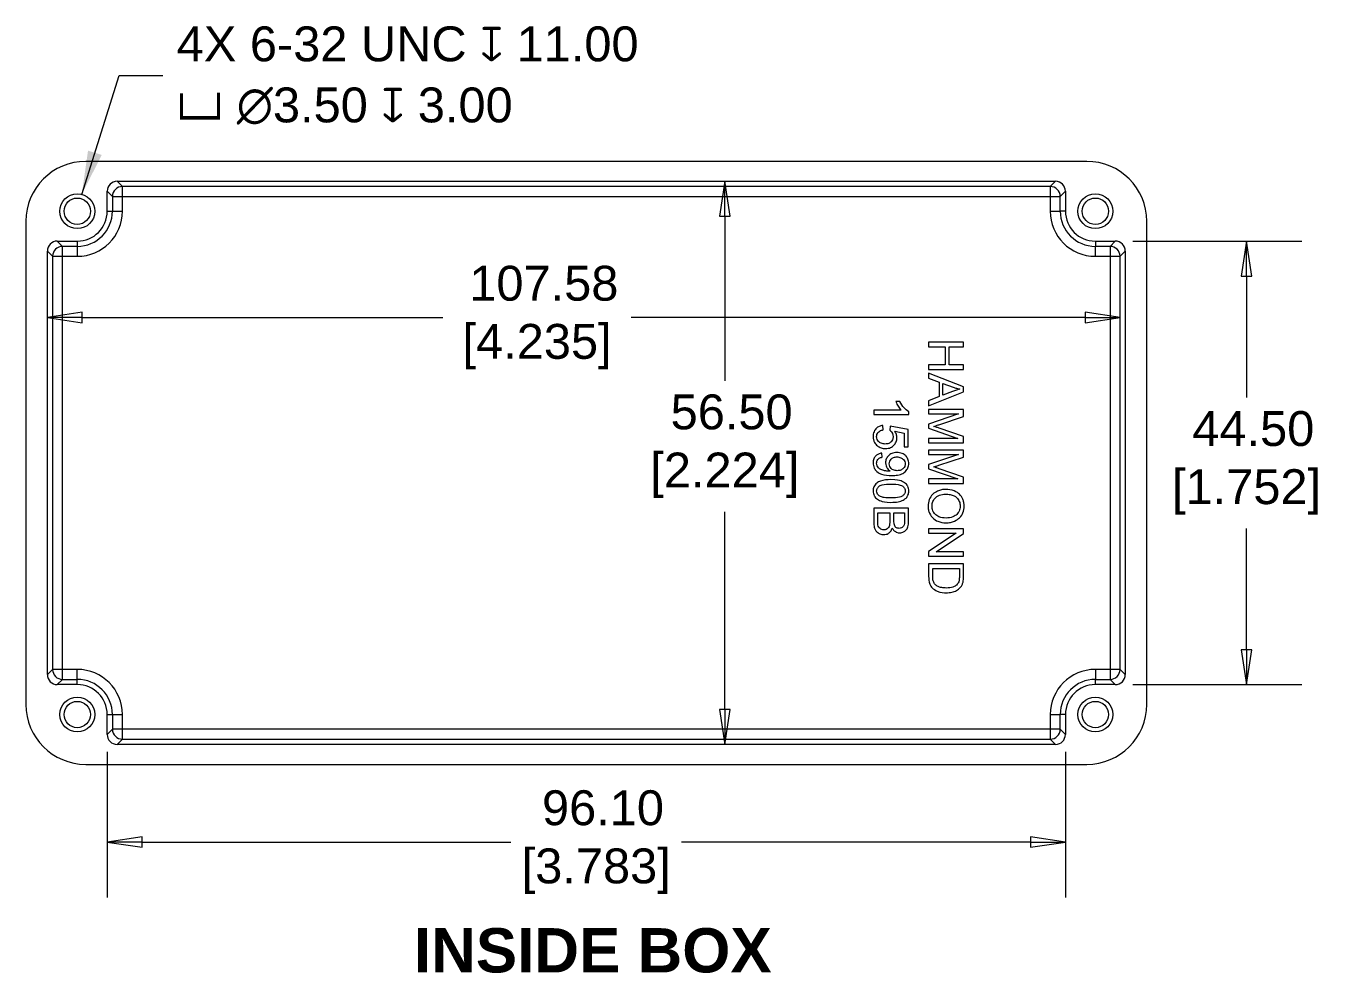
# Model space of a CAD drawing. Header units: millimetres. Extents: x 16 to 472, y 17 to 362.
# Drawn here: x 193.8 to 323.8, y 124.2 to 219.2 of the extents above; entities that cross this region are included whole.
import ezdxf

# ---------------------------------------------------------------- set-up
doc = ezdxf.new("R2010")
doc.units = ezdxf.units.MM
doc.header["$LTSCALE"] = 1.75
for name, color, linetype, lineweight in [('Dimension (ANSI)', 7, 'Continuous', 9), ('Symbol (ANSI)', 7, 'Continuous', 9), ('Visible (ANSI)', 7, 'Continuous', 9), ('Visible Narrow (ANSI)', 7, 'Continuous', 9)]:
    doc.layers.add(name, color=color, linetype=linetype, lineweight=lineweight)
doc.styles.add('Label Text (ANSI)', font='arialbd.ttf')
doc.styles.add('Note Text (ANSI)', font='arial.ttf')
doc.dimstyles.new('Default - mm (ANSI)', dxfattribs={"dimscale": 1.75, "dimtxt": 2, "dimasz": 2, "dimexe": 3.175, "dimexo": 1, "dimgap": 0.8, "dimtad": 0, "dimtih": 1, "dimtoh": 1, "dimrnd": 1e-08, "dimzin": 4, "dimdsep": 46, "dimtxsty": 'Note Text (ANSI)', "dimblk": 'Filled-1', "dimcen": 0.09, "dimdle": 10, "dimclrd": 256, "dimclre": 256, "dimclrt": 256, "dimadec": 1, "dimazin": 0, "dimtfac": 1.524, "dimtofl": 0, "dimtmove": 0, "dimatfit": 3, "dimfxl": 0, "dimtolj": 1, "dimtzin": 0, "dimlwd": -1, "dimlwe": -1, "dimarcsym": 0})
doc.dimstyles.new('Default - mm (ANSI)-05$7', dxfattribs={"dimscale": 1.75, "dimtxt": 2, "dimasz": 2.5, "dimexe": 3.175, "dimexo": 1.5875, "dimgap": 0.8, "dimtad": 0, "dimtih": 1, "dimtoh": 1, "dimlfac": 0.03937, "dimrnd": 1e-08, "dimzin": 0, "dimdsep": 46, "dimtxsty": 'Note Text (ANSI)', "dimcen": 0.09, "dimdle": 10, "dimclrd": 256, "dimclre": 256, "dimclrt": 256, "dimadec": 0, "dimazin": 0, "dimtfac": 1.524, "dimtofl": 0, "dimtmove": 0, "dimatfit": 3, "dimfxl": 0, "dimtolj": 1, "dimtzin": 0, "dimlwd": -1, "dimlwe": -1, "dimarcsym": 0})

# ---------------------------------------------------------------- blocks, each defined once
blk = doc.blocks.new('Filled-1')
at = {"color": 0}
for p, q in [((0, 0), (-1, 0.15)), ((-1, 0.15), (-1, -0.15)), ((-1, 0), (0, 0)), ((-1, -0.15), (0, 0))]:
    blk.add_line(p, q, dxfattribs=at)
at = {"color": 0, "flags": 128}
blk.add_lwpolyline([(-1, -0.15), (0, 0), (-1, 0.15), (-1, -0.15)], dxfattribs=at)
at = {"color": 0}
blk.add_solid([(-1, -0.15), (0, 0), (-1, 0.15), (-1, -0.15)], dxfattribs=at)
blk = doc.blocks.new('*D22')
at = {"layer": 'Defpoints', "color": 0, "transparency": 16777216}
for p in [(196, 196.6), (303.57, 196.08), (303.57, 189.93)]:
    blk.add_point(p, dxfattribs=at)
at = {"layer": 'Dimension (ANSI)', "transparency": 16777216}
for p, q in [((199.5, 189.93), (235.66, 189.93)), ((300.07, 189.93), (254.56, 189.93))]:
    blk.add_line(p, q, dxfattribs=at)
at = {"layer": 'Dimension (ANSI)', "transparency": 16777216, "xscale": 3.5, "yscale": 3.5, "zscale": 3.5, "rotation": 180}
blk.add_blockref('Filled-1', (196, 189.93), dxfattribs=at)
at = {"layer": 'Dimension (ANSI)', "transparency": 16777216, "xscale": 3.5, "yscale": 3.5, "zscale": 3.5}
blk.add_blockref('Filled-1', (303.57, 189.93), dxfattribs=at)
at = {"layer": 'Dimension (ANSI)', "transparency": 16777216, "insert": (245.11, 189.93), "char_height": 3.5, "attachment_point": 5, "style": 'Note Text (ANSI)'}
blk.add_mtext('\\A1; 107.58\\P[4.235]', dxfattribs=at)
blk = doc.blocks.new('*D23')
at = {"layer": 'Defpoints', "color": 0, "transparency": 16777216}
for p in [(297.1, 203.6), (263.94, 147.1), (297.1, 147.1)]:
    blk.add_point(p, dxfattribs=at)
at = {"layer": 'Dimension (ANSI)', "transparency": 16777216}
for p, q in [((263.94, 200.1), (263.94, 183.58)), ((263.94, 150.6), (263.94, 170.45))]:
    blk.add_line(p, q, dxfattribs=at)
at = {"layer": 'Dimension (ANSI)', "transparency": 16777216, "xscale": 3.5, "yscale": 3.5, "zscale": 3.5}
for p, rotation in [((263.94, 203.6), 90), ((263.94, 147.1), 270)]:
    blk.add_blockref('Filled-1', p, dxfattribs=dict(at, rotation=rotation))
at = {"layer": 'Dimension (ANSI)', "transparency": 16777216, "insert": (263.94, 177.02), "char_height": 3.5, "attachment_point": 5, "style": 'Note Text (ANSI)'}
blk.add_mtext('\\A1; 56.50\\P[2.224]', dxfattribs=at)
blk = doc.blocks.new('*D24')
at = {"layer": 'Defpoints', "color": 0, "transparency": 16777216}
for p in [(202, 148.1), (298.1, 148.1), (298.1, 137.3)]:
    blk.add_point(p, dxfattribs=at)
at = {"layer": 'Dimension (ANSI)', "transparency": 16777216}
for p, q in [((202, 146.35), (202, 131.74)), ((298.1, 146.35), (298.1, 131.74)), ((205.5, 137.3), (242.48, 137.3)), ((294.6, 137.3), (259.59, 137.3))]:
    blk.add_line(p, q, dxfattribs=at)
at = {"layer": 'Dimension (ANSI)', "transparency": 16777216, "xscale": 3.5, "yscale": 3.5, "zscale": 3.5, "rotation": 180}
blk.add_blockref('Filled-1', (202, 137.3), dxfattribs=at)
at = {"layer": 'Dimension (ANSI)', "transparency": 16777216, "xscale": 3.5, "yscale": 3.5, "zscale": 3.5}
blk.add_blockref('Filled-1', (298.1, 137.3), dxfattribs=at)
at = {"layer": 'Dimension (ANSI)', "transparency": 16777216, "insert": (251.04, 137.3), "char_height": 3.5, "attachment_point": 5, "style": 'Note Text (ANSI)'}
blk.add_mtext('\\A1; 96.10\\P[3.783]', dxfattribs=at)
blk = doc.blocks.new('*D25')
at = {"layer": 'Defpoints', "color": 0, "transparency": 16777216}
for p in [(303.1, 197.6), (303.1, 153.1), (316.26, 153.1)]:
    blk.add_point(p, dxfattribs=at)
at = {"layer": 'Dimension (ANSI)', "transparency": 16777216}
for p, q in [((304.85, 197.6), (321.81, 197.6)), ((316.26, 194.1), (316.26, 181.92)), ((316.26, 156.6), (316.26, 168.78)), ((304.85, 153.1), (321.81, 153.1))]:
    blk.add_line(p, q, dxfattribs=at)
at = {"layer": 'Dimension (ANSI)', "transparency": 16777216, "xscale": 3.5, "yscale": 3.5, "zscale": 3.5}
for p, rotation in [((316.26, 197.6), 90), ((316.26, 153.1), 270)]:
    blk.add_blockref('Filled-1', p, dxfattribs=dict(at, rotation=rotation))
at = {"layer": 'Dimension (ANSI)', "transparency": 16777216, "insert": (316.26, 175.35), "char_height": 3.5, "attachment_point": 5, "style": 'Note Text (ANSI)'}
blk.add_mtext('\\A1; 44.50\\P[1.752]', dxfattribs=at)

msp = doc.modelspace()

# ---------------------------------------------------------------- linework, layer by layer
at = {"layer": 'Visible (ANSI)'}
for p, q in [((300.2477, 205.6009), (199.8477, 205.6009)), ((202.9975, 203.6009), (297.098, 203.6009)), ((201.9977, 200.6009), (201.9977, 202.6011)), ((298.0977, 202.6011), (298.0977, 200.6009)), ((193.8477, 199.6009), (193.8477, 151.1009)), ((306.2477, 151.1009), (306.2477, 199.6009)), ((196.9975, 197.6009), (198.9977, 197.6009)), ((301.0977, 197.6009), (303.098, 197.6009)), ((195.9977, 154.1006), (195.9977, 196.6011)), ((304.0977, 196.6011), (304.0977, 154.1006)), ((284.3779, 187.4703), (284.3779, 187.0061)), ((287.8779, 187.4703), (284.3779, 187.4703)), ((287.8779, 187.0061), (287.8779, 187.4703)), ((284.3779, 187.0061), (286.0265, 187.0061)), ((286.0265, 187.0061), (286.0265, 185.1921)), ((286.44, 185.1921), (286.44, 187.0061)), ((286.44, 187.0061), (287.8779, 187.0061)), ((286.0265, 185.1921), (284.3779, 185.1921)), ((284.3779, 185.1921), (284.3779, 184.7279)), ((284.3779, 184.7279), (287.8779, 184.7279)), ((287.8779, 185.1921), (286.44, 185.1921)), ((287.8779, 184.7279), (287.8779, 185.1921)), ((284.3779, 184.3384), (284.3779, 183.8476)), ((287.8779, 182.9939), (284.3779, 184.3384)), ((284.3779, 183.8476), (285.4369, 183.4634)), ((285.4369, 183.4634), (285.4369, 181.9962)), ((285.8131, 182.1402), (285.8131, 183.33)), ((285.8131, 183.33), (286.8401, 182.9432)), ((284.3779, 181.0625), (287.8779, 182.4924)), ((285.4369, 181.9962), (284.3779, 181.5907)), ((286.7841, 182.5084), (285.8131, 182.1402)), ((287.8779, 182.4924), (287.8779, 182.9939)), ((281.5056, 181.4973), (281.0894, 181.4973)), ((284.3779, 181.5907), (284.3779, 181.0625)), ((284.3779, 180.7077), (284.3779, 180.2622)), ((287.8779, 180.7077), (284.3779, 180.7077)), ((287.8779, 180.0114), (287.8779, 180.7077)), ((281.6069, 180.6383), (278.8699, 180.6383)), ((278.8699, 180.6383), (278.8699, 180.2088)), ((278.8699, 180.2088), (282.3832, 180.2088)), ((282.3832, 180.2088), (282.3832, 180.4863)), ((284.3779, 180.2622), (287.3577, 180.2622)), ((287.3577, 180.2622), (284.3779, 179.2485)), ((285.3996, 179.1818), (287.8779, 180.0114)), ((279.8249, 178.6562), (279.7876, 179.1071)), ((280.5265, 179.0297), (280.4732, 178.6269)), ((282.3245, 178.6909), (280.5265, 179.0297)), ((280.9747, 178.5362), (281.9137, 178.3468)), ((281.9137, 178.3468), (281.9137, 176.9516)), ((282.3245, 176.9516), (282.3245, 178.6909)), ((284.3779, 179.2485), (284.3779, 178.8323)), ((284.3779, 178.8323), (287.307, 177.8106)), ((287.8779, 177.9867), (285.4423, 178.827)), ((281.9137, 176.9516), (282.3245, 176.9516)), ((287.307, 177.8106), (284.3779, 177.8106)), ((284.3779, 177.8106), (284.3779, 177.3651)), ((284.3779, 177.3651), (287.8779, 177.3651)), ((287.8779, 177.3651), (287.8779, 177.9867)), ((279.7182, 175.9112), (279.6809, 176.3247)), ((284.3779, 176.6341), (284.3779, 176.1886)), ((287.8779, 176.6341), (284.3779, 176.6341)), ((284.3779, 176.1886), (287.3577, 176.1886)), ((287.3577, 176.1886), (284.3779, 175.1749)), ((285.3996, 175.1082), (287.8779, 175.9379)), ((287.8779, 175.9379), (287.8779, 176.6341)), ((284.3779, 175.1749), (284.3779, 174.7588)), ((284.3779, 174.7588), (287.307, 173.737)), ((287.8779, 173.9131), (285.4423, 174.7534)), ((287.307, 173.737), (284.3779, 173.737)), ((284.3779, 173.737), (284.3779, 173.2915)), ((284.3779, 173.2915), (287.8779, 173.2915)), ((287.8779, 173.2915), (287.8779, 173.9131)), ((278.8699, 170.7973), (278.8699, 169.4634)), ((282.3699, 170.7973), (278.8699, 170.7973)), ((279.2834, 169.4607), (279.2834, 170.3331)), ((279.2834, 170.3331), (280.4865, 170.3331)), ((280.4865, 170.3331), (280.4865, 169.5248)), ((280.9, 169.5781), (280.9, 170.3331)), ((280.9, 170.3331), (281.9564, 170.3331)), ((281.9564, 170.3331), (281.9564, 169.6341)), ((282.3699, 169.4848), (282.3699, 170.7973)), ((284.3779, 168.7458), (284.3779, 168.303)), ((287.8779, 168.7458), (284.3779, 168.7458)), ((284.3779, 168.303), (287.1256, 168.303)), ((287.1256, 168.303), (284.3779, 166.4623)), ((285.1301, 166.4303), (287.8779, 168.271)), ((287.8779, 168.271), (287.8779, 168.7458)), ((284.3779, 166.4623), (284.3779, 165.9874)), ((287.8779, 166.4303), (285.1301, 166.4303)), ((287.8779, 165.9874), (287.8779, 166.4303)), ((284.3779, 165.9874), (287.8779, 165.9874)), ((284.3779, 165.2111), (284.3779, 163.9466)), ((287.8779, 165.2111), (284.3779, 165.2111)), ((287.8779, 164.0053), (287.8779, 165.2111)), ((284.7913, 164), (284.7913, 164.7469)), ((284.7913, 164.7469), (287.4644, 164.7469)), ((287.4644, 164.7469), (287.4644, 164.0107)), ((198.9977, 153.1009), (196.9975, 153.1009)), ((303.098, 153.1009), (301.0977, 153.1009)), ((201.9977, 148.1006), (201.9977, 150.1009)), ((298.0977, 150.1009), (298.0977, 148.1006)), ((297.098, 147.1009), (202.9975, 147.1009)), ((199.8477, 145.1009), (300.2477, 145.1009))]:
    msp.add_line(p, q, dxfattribs=at)
for centre, radius in [((198.9977, 200.6009), 1.75), ((198.9977, 200.6009), 1.321), ((301.0977, 200.6009), 1.75), ((301.0977, 200.6009), 1.321), ((198.9977, 150.1009), 1.75), ((198.9977, 150.1009), 1.321), ((301.0977, 150.1009), 1.75), ((301.0977, 150.1009), 1.321)]:
    msp.add_circle(centre, radius, dxfattribs=at)
for centre, radius, start, end in [((199.8477, 199.6009), 6, 90, 180), ((300.2477, 199.6009), 6, 0, 90), ((198.9977, 200.6009), 3, 270, 0), ((301.0977, 200.6009), 3, 180, 270), ((198.9977, 150.1009), 3, 0, 90), ((301.0977, 150.1009), 3, 90, 180), ((199.8477, 151.1009), 6, 180, 270), ((300.2477, 151.1009), 6, 270, 0)]:
    msp.add_arc(centre, radius, start, end, dxfattribs=at)
for centre, major_axis in [((202.998, 202.6006), (-0.7074, 0.7074)), ((297.0975, 202.6006), (0.7074, 0.7074)), ((196.998, 196.6006), (-0.7074, 0.7074)), ((303.0975, 196.6006), (0.7074, 0.7074)), ((196.998, 154.1011), (-0.7074, -0.7074)), ((303.0975, 154.1011), (0.7074, -0.7074)), ((202.998, 148.1011), (-0.7074, -0.7074)), ((297.0975, 148.1011), (0.7074, -0.7074))]:
    msp.add_ellipse(centre, major_axis=major_axis, ratio=0.99952422, start_param=5.49802509, end_param=7.06834553, dxfattribs=at)
for points, knots in [([(287.5097, 182.7538), (287.4035, 182.7237), (287.2913, 182.6878), (287.0536, 182.6074), (286.9158, 182.5576), (286.7841, 182.5084)], [-0.0752172977, -0.0752172977, -0.0752172977, -0.0752172977, -0.0421729535, -0.0421729535, 0, 0, 0, 0]), ([(286.8401, 182.9432), (286.9502, 182.9036), (287.0616, 182.8677), (287.2851, 182.8045), (287.3969, 182.7771), (287.5097, 182.7538)], [-0.0696683397, -0.0696683397, -0.0696683397, -0.0696683397, -0.0345550023, -0.0345550023, 0, 0, 0, 0]), ([(281.0894, 181.4973), (281.1531, 181.3267), (281.2449, 181.1596), (281.3947, 180.9046), (281.4944, 180.757), (281.6069, 180.6383)], [-0.0889880994, -0.0889880994, -0.0889880994, -0.0889880994, -0.0490488486, -0.0490488486, 0, 0, 0, 0]), ([(282.3832, 180.4863), (282.1988, 180.5774), (282.0377, 180.7309), (281.7466, 181.0557), (281.6123, 181.2686), (281.5056, 181.4973)], [-0.130820335, -0.130820335, -0.130820335, -0.130820335, -0.075706704, -0.075706704, 0, 0, 0, 0]), ([(279.7876, 179.1071), (279.6597, 179.0948), (279.5346, 179.0654), (279.3062, 178.9629), (279.2077, 178.8947), (279.055, 178.7414), (278.9649, 178.6345), (278.8359, 178.3158), (278.8112, 178.1489), (278.8112, 177.9813)], [-0.243051771, -0.243051771, -0.243051771, -0.243051771, -0.171218096, -0.171218096, -0.103110675, -0.103110675, -0.050284395, -0.050284395, 0, 0, 0, 0]), ([(279.1633, 177.984), (279.1633, 178.057), (279.1732, 178.1291), (279.2178, 178.2655), (279.2506, 178.3267), (279.3548, 178.4616), (279.4227, 178.5116), (279.5871, 178.6049), (279.7067, 178.6381), (279.8249, 178.6562)], [-0.0864601119, -0.0864601119, -0.0864601119, -0.0864601119, -0.0712827969, -0.0712827969, -0.0566383479, -0.0566383479, -0.0358725804, -0.0358725804, 0, 0, 0, 0]), ([(280.4732, 178.6269), (280.5358, 178.5874), (280.5907, 178.5391), (280.6735, 178.4402), (280.7219, 178.3733), (280.7974, 178.1915), (280.8146, 178.0917), (280.8146, 177.9893)], [-0.0971887083, -0.0971887083, -0.0971887083, -0.0971887083, -0.0590516699, -0.0590516699, -0.030727239, -0.030727239, 0, 0, 0, 0]), ([(281.1934, 177.8746), (281.1934, 177.9905), (281.1751, 178.1034), (281.1006, 178.3289), (281.0441, 178.4363), (280.9747, 178.5362)], [-0.0712379297, -0.0712379297, -0.0712379297, -0.0712379297, -0.0364806578, -0.0364806578, 0, 0, 0, 0]), ([(284.882, 179.0137), (284.9501, 179.035), (285.0295, 179.0605), (285.1952, 179.1144), (285.3016, 179.1494), (285.3996, 179.1818)], [-0.0521529084, -0.0521529084, -0.0521529084, -0.0521529084, -0.0309644906, -0.0309644906, 0, 0, 0, 0]), ([(285.4423, 178.827), (285.3368, 178.8634), (285.2229, 178.9023), (285.0428, 178.9623), (284.9569, 178.9905), (284.882, 179.0137)], [-0.0572581654, -0.0572581654, -0.0572581654, -0.0572581654, -0.0235229337, -0.0235229337, 0, 0, 0, 0]), ([(278.8112, 177.9813), (278.8112, 177.8755), (278.8217, 177.7699), (278.8692, 177.5711), (278.9039, 177.4795), (279.0232, 177.2642), (279.1197, 177.1553), (279.2354, 177.0636)], [-0.105604144, -0.105604144, -0.105604144, -0.105604144, -0.073859306, -0.073859306, -0.044276688, -0.044276688, 0, 0, 0, 0]), ([(280.0197, 177.2424), (279.9467, 177.2424), (279.8735, 177.2481), (279.7362, 177.2738), (279.6723, 177.2924), (279.4898, 177.3712), (279.4106, 177.4401), (279.298, 177.557), (279.2493, 177.6284), (279.1793, 177.7968), (279.1633, 177.8892), (279.1633, 177.984)], [-0.100818043, -0.100818043, -0.100818043, -0.100818043, -0.088440074, -0.088440074, -0.077130956, -0.077130956, -0.054725195, -0.054725195, -0.028450642, -0.028450642, 0, 0, 0, 0]), ([(279.2354, 177.0636), (279.3497, 176.9721), (279.476, 176.9023), (279.7586, 176.8072), (279.908, 176.7862), (280.0597, 176.7862)], [-0.0894330797, -0.0894330797, -0.0894330797, -0.0894330797, -0.0454926657, -0.0454926657, 0, 0, 0, 0]), ([(280.8146, 177.9893), (280.8146, 177.8799), (280.7977, 177.7716), (280.7201, 177.5879), (280.6701, 177.5152), (280.5594, 177.4067), (280.4867, 177.3478), (280.264, 177.2592), (280.1413, 177.2424), (280.0197, 177.2424)], [-0.180151519, -0.180151519, -0.180151519, -0.180151519, -0.120696874, -0.120696874, -0.071875311, -0.071875311, -0.036505376, -0.036505376, 0, 0, 0, 0]), ([(280.0597, 176.7862), (280.1465, 176.7862), (280.2333, 176.7934), (280.3983, 176.8249), (280.4759, 176.848), (280.7041, 176.9461), (280.8146, 177.0371), (280.9869, 177.2152), (281.0613, 177.3245), (281.169, 177.5842), (281.1934, 177.7276), (281.1934, 177.8746)], [-0.152743957, -0.152743957, -0.152743957, -0.152743957, -0.135022268, -0.135022268, -0.118455045, -0.118455045, -0.084333335, -0.084333335, -0.044116702, -0.044116702, 0, 0, 0, 0]), ([(279.6809, 176.3247), (279.5682, 176.3102), (279.4568, 176.2829), (279.2484, 176.1922), (279.1552, 176.1304), (279.0096, 175.9836), (278.9383, 175.891), (278.8324, 175.6298), (278.8112, 175.4867), (278.8112, 175.343)], [-0.185638078, -0.185638078, -0.185638078, -0.185638078, -0.135084883, -0.135084883, -0.084529282, -0.084529282, -0.043124706, -0.043124706, 0, 0, 0, 0]), ([(279.1633, 175.3323), (279.1633, 175.3967), (279.1712, 175.461), (279.2078, 175.5797), (279.2344, 175.6323), (279.3072, 175.7277), (279.3544, 175.7717), (279.5113, 175.8619), (279.6167, 175.8926), (279.7182, 175.9112)], [-0.102114732, -0.102114732, -0.102114732, -0.102114732, -0.077250552, -0.077250552, -0.054184835, -0.054184835, -0.030956212, -0.030956212, 0, 0, 0, 0]), ([(281.2014, 176.3887), (281.1077, 176.3887), (281.0138, 176.3813), (280.8369, 176.3479), (280.7543, 176.3235), (280.5457, 176.2334), (280.4337, 176.1545), (280.2495, 175.9631), (280.1798, 175.8611), (280.0799, 175.6205), (280.057, 175.4889), (280.057, 175.3537)], [-0.174030371, -0.174030371, -0.174030371, -0.174030371, -0.146031465, -0.146031465, -0.120255808, -0.120255808, -0.078141421, -0.078141421, -0.040579287, -0.040579287, 0, 0, 0, 0]), ([(280.4358, 175.2469), (280.4358, 175.3408), (280.4513, 175.4325), (280.5216, 175.6015), (280.5719, 175.6733), (280.687, 175.7873), (280.7602, 175.8452), (280.9663, 175.9291), (281.0767, 175.9459), (281.1881, 175.9459)], [-0.150409711, -0.150409711, -0.150409711, -0.150409711, -0.107480143, -0.107480143, -0.066729744, -0.066729744, -0.033410944, -0.033410944, 0, 0, 0, 0]), ([(281.1881, 175.9459), (281.2598, 175.9459), (281.3316, 175.9401), (281.4668, 175.9139), (281.5298, 175.8949), (281.7008, 175.819), (281.7831, 175.7518), (281.9015, 175.6264), (281.9485, 175.5582), (282.0133, 175.403), (282.0284, 175.3211), (282.0284, 175.2363)], [-0.107593311, -0.107593311, -0.107593311, -0.107593311, -0.091763849, -0.091763849, -0.077197772, -0.077197772, -0.050460457, -0.050460457, -0.025438502, -0.025438502, 0, 0, 0, 0]), ([(282.3832, 175.2896), (282.3832, 175.4388), (282.359, 175.5847), (282.2487, 175.8515), (282.1706, 175.9643), (281.9993, 176.1351), (281.8865, 176.2286), (281.5542, 176.3629), (281.3781, 176.3887), (281.2014, 176.3887)], [-0.261016238, -0.261016238, -0.261016238, -0.261016238, -0.181669588, -0.181669588, -0.107467766, -0.107467766, -0.052993409, -0.052993409, 0, 0, 0, 0]), ([(278.8112, 175.343), (278.8112, 175.2521), (278.8198, 175.1617), (278.8575, 174.9884), (278.8851, 174.9071), (278.974, 174.7236), (279.0544, 174.601), (279.3439, 174.347), (279.5244, 174.2677), (279.9579, 174.1205), (280.3297, 174.0892), (280.6919, 174.0892)], [-0.259132939, -0.259132939, -0.259132939, -0.259132939, -0.228020725, -0.228020725, -0.198420236, -0.198420236, -0.158210734, -0.158210734, -0.108660479, -0.108660479, 0, 0, 0, 0]), ([(280.4332, 174.516), (280.275, 174.516), (280.1185, 174.5326), (279.8711, 174.5869), (279.7099, 174.628), (279.502, 174.732), (279.4174, 174.7836), (279.2995, 174.9131), (279.2489, 174.9787), (279.1781, 175.1504), (279.1633, 175.2405), (279.1633, 175.3323)], [-0.404236709, -0.404236709, -0.404236709, -0.404236709, -0.220191923, -0.220191923, -0.109558487, -0.109558487, -0.055710048, -0.055710048, -0.02754878, -0.02754878, 0, 0, 0, 0]), ([(280.057, 175.3537), (280.057, 175.2494), (280.0723, 175.1474), (280.1432, 174.9322), (280.1987, 174.8405), (280.3203, 174.6718), (280.4107, 174.5859), (280.5185, 174.5187)], [-0.0830519251, -0.0830519251, -0.0830519251, -0.0830519251, -0.0623851816, -0.0623851816, -0.0381173548, -0.0381173548, 0, 0, 0, 0]), ([(280.5185, 174.5187), (280.5022, 174.5179), (280.4842, 174.5172), (280.4571, 174.5163), (280.444, 174.516), (280.4332, 174.516)], [-0.00821276371, -0.00821276371, -0.00821276371, -0.00821276371, -0.00324595411, -0.00324595411, 0, 0, 0, 0]), ([(281.2228, 174.5667), (281.1535, 174.5667), (281.0836, 174.5718), (280.9542, 174.5952), (280.8941, 174.6121), (280.7664, 174.6663), (280.6892, 174.7121), (280.5602, 174.8444), (280.5158, 174.9099), (280.4505, 175.0679), (280.4358, 175.1565), (280.4358, 175.2469)], [-0.136296036, -0.136296036, -0.136296036, -0.136296036, -0.107980743, -0.107980743, -0.082561257, -0.082561257, -0.051279365, -0.051279365, -0.027139546, -0.027139546, 0, 0, 0, 0]), ([(280.6919, 174.0892), (280.8815, 174.0892), (281.0831, 174.0987), (281.4964, 174.1623), (281.6237, 174.2129), (281.8259, 174.3031), (281.949, 174.3827), (282.1808, 174.6127), (282.2547, 174.7485), (282.3558, 174.9905), (282.3832, 175.1375), (282.3832, 175.2896)], [-0.130931683, -0.130931683, -0.130931683, -0.130931683, -0.119601035, -0.119601035, -0.105979107, -0.105979107, -0.07869421, -0.07869421, -0.045648688, -0.045648688, 0, 0, 0, 0]), ([(282.0284, 175.2363), (282.0284, 175.1938), (282.0246, 175.1515), (282.0083, 175.0694), (281.9962, 175.0302), (281.946, 174.9135), (281.8959, 174.8448), (281.7787, 174.7303), (281.7035, 174.673), (281.4782, 174.5839), (281.3498, 174.5667), (281.2228, 174.5667)], [-0.147785643, -0.147785643, -0.147785643, -0.147785643, -0.128941948, -0.128941948, -0.11068655, -0.11068655, -0.072629745, -0.072629745, -0.038096612, -0.038096612, 0, 0, 0, 0]), ([(284.882, 174.9402), (284.9501, 174.9614), (285.0295, 174.987), (285.1952, 175.0408), (285.3016, 175.0758), (285.3996, 175.1082)], [-0.0521529084, -0.0521529084, -0.0521529084, -0.0521529084, -0.0309644906, -0.0309644906, 0, 0, 0, 0]), ([(285.4423, 174.7534), (285.3368, 174.7898), (285.2229, 174.8288), (285.0428, 174.8888), (284.9569, 174.917), (284.882, 174.9402)], [-0.0572581654, -0.0572581654, -0.0572581654, -0.0572581654, -0.0235229337, -0.0235229337, 0, 0, 0, 0]), ([(279.1713, 173.3235), (279.109, 173.2737), (279.0529, 173.2174), (278.9574, 173.092), (278.919, 173.025), (278.8335, 172.8184), (278.8112, 172.6742), (278.8112, 172.5286)], [-0.0909886298, -0.0909886298, -0.0909886298, -0.0909886298, -0.0670517133, -0.0670517133, -0.0437011882, -0.0437011882, 0, 0, 0, 0]), ([(279.1633, 172.5286), (279.1633, 172.577), (279.169, 172.6247), (279.1934, 172.7176), (279.2115, 172.7612), (279.2806, 172.8814), (279.3442, 172.9475), (279.4719, 173.046), (279.5546, 173.0996), (279.9718, 173.2094), (280.2942, 173.2275), (280.5959, 173.2275)], [-0.319473096, -0.319473096, -0.319473096, -0.319473096, -0.276422249, -0.276422249, -0.234048096, -0.234048096, -0.153051242, -0.153051242, -0.090514328, -0.090514328, 0, 0, 0, 0]), ([(280.5959, 173.6703), (280.2299, 173.6703), (279.8621, 173.6346), (279.419, 173.4793), (279.2858, 173.4137), (279.1713, 173.3235)], [-0.140931732, -0.140931732, -0.140931732, -0.140931732, -0.043725808, -0.043725808, 0, 0, 0, 0]), ([(282.3832, 172.5286), (282.3832, 172.6132), (282.3758, 172.6981), (282.3422, 172.8571), (282.3177, 172.9307), (282.2541, 173.0605), (282.1911, 173.1715), (281.9335, 173.3977), (281.7803, 173.4775), (281.4607, 173.5903), (281.1633, 173.6703), (280.5959, 173.6703)], [-0.941312017, -0.941312017, -0.941312017, -0.941312017, -0.720203078, -0.720203078, -0.516861574, -0.516861574, -0.342841014, -0.342841014, -0.170222154, -0.170222154, 0, 0, 0, 0]), ([(280.5959, 173.2275), (280.9472, 173.2275), (281.2786, 173.2001), (281.6143, 173.0948), (281.7031, 173.0577), (281.7777, 173.0061)], [-0.105744301, -0.105744301, -0.105744301, -0.105744301, -0.027215832, -0.027215832, 0, 0, 0, 0]), ([(281.7777, 173.0061), (281.8245, 172.9732), (281.8675, 172.9353), (281.9385, 172.8502), (281.9662, 172.805), (282.0159, 172.6849), (282.0284, 172.6103), (282.0284, 172.5339)], [-0.0561517391, -0.0561517391, -0.0561517391, -0.0561517391, -0.038984191, -0.038984191, -0.0229134922, -0.0229134922, 0, 0, 0, 0]), ([(278.8112, 172.5286), (278.8112, 172.4445), (278.8187, 172.3604), (278.8524, 172.2023), (278.8769, 172.129), (278.9403, 172.0001), (279.004, 171.8874), (279.2631, 171.6603), (279.4157, 171.5809), (279.7395, 171.4674), (280.038, 171.3895), (280.5959, 171.3895)], [-0.913522153, -0.913522153, -0.913522153, -0.913522153, -0.698918172, -0.698918172, -0.500701642, -0.500701642, -0.33210124, -0.33210124, -0.167377553, -0.167377553, 0, 0, 0, 0]), ([(280.5959, 171.8323), (280.383, 171.8323), (280.1451, 171.8415), (279.7997, 171.8939), (279.6657, 171.925), (279.438, 172.0265), (279.3718, 172.0893), (279.2721, 172.1951), (279.2318, 172.2537), (279.1763, 172.3864), (279.1633, 172.4563), (279.1633, 172.5286)], [-0.118234871, -0.118234871, -0.118234871, -0.118234871, -0.08586513, -0.08586513, -0.065316642, -0.065316642, -0.043160492, -0.043160492, -0.021694312, -0.021694312, 0, 0, 0, 0]), ([(282.0284, 172.5339), (282.0284, 172.4849), (282.0227, 172.4365), (281.9981, 172.3425), (281.9798, 172.2984), (281.9105, 172.1779), (281.8471, 172.112), (281.7199, 172.0139), (281.6372, 171.9602), (281.2199, 171.8505), (280.8976, 171.8323), (280.5959, 171.8323)], [-0.321472948, -0.321472948, -0.321472948, -0.321472948, -0.277579167, -0.277579167, -0.234469101, -0.234469101, -0.153061771, -0.153061771, -0.090514328, -0.090514328, 0, 0, 0, 0]), ([(280.5959, 171.3895), (280.828, 171.3895), (281.0987, 171.4012), (281.5192, 171.4847), (281.6854, 171.5467), (281.9708, 171.6889), (282.0634, 171.7706), (282.199, 171.9096), (282.2636, 172.0079), (282.3616, 172.2474), (282.3832, 172.3872), (282.3832, 172.5286)], [-0.138940095, -0.138940095, -0.138940095, -0.138940095, -0.117987539, -0.117987539, -0.100487402, -0.100487402, -0.077630284, -0.077630284, -0.042423974, -0.042423974, 0, 0, 0, 0]), ([(286.0825, 172.686), (285.9415, 172.686), (285.8019, 172.672), (285.527, 172.6137), (285.3947, 172.5702), (285.1244, 172.4492), (284.9464, 172.35), (284.6368, 172.0356), (284.5229, 171.8625), (284.3575, 171.464), (284.3192, 171.2403), (284.3192, 171.0107)], [-0.33116573, -0.33116573, -0.33116573, -0.33116573, -0.266116702, -0.266116702, -0.20149544, -0.20149544, -0.129435291, -0.129435291, -0.06887834, -0.06887834, 0, 0, 0, 0]), ([(284.7166, 171.0133), (284.7166, 171.096), (284.7237, 171.1784), (284.7543, 171.3368), (284.7767, 171.4118), (284.8664, 171.6226), (284.9523, 171.7433), (285.1372, 171.9238), (285.2609, 172.0259), (285.6505, 172.1798), (285.8651, 172.2085), (286.0772, 172.2085)], [-0.304487837, -0.304487837, -0.304487837, -0.304487837, -0.257032507, -0.257032507, -0.211917692, -0.211917692, -0.125586651, -0.125586651, -0.063607497, -0.063607497, 0, 0, 0, 0]), ([(286.0772, 172.2085), (286.2339, 172.2085), (286.3953, 172.198), (286.6776, 172.1463), (286.8056, 172.1097), (287.0266, 172.0042), (287.1209, 171.9402), (287.3052, 171.7489), (287.393, 171.6197), (287.5138, 171.3296), (287.5417, 171.1712), (287.5417, 171.008)], [-0.214790167, -0.214790167, -0.214790167, -0.214790167, -0.167719667, -0.167719667, -0.128634461, -0.128634461, -0.094249195, -0.094249195, -0.048953279, -0.048953279, 0, 0, 0, 0]), ([(287.9392, 171.0107), (287.9392, 171.1331), (287.9291, 171.2554), (287.8845, 171.4888), (287.8519, 171.5986), (287.7258, 171.8944), (287.6091, 172.0602), (287.363, 172.2997), (287.197, 172.4383), (286.6647, 172.6475), (286.3714, 172.686), (286.0825, 172.686)], [-0.446680842, -0.446680842, -0.446680842, -0.446680842, -0.370762179, -0.370762179, -0.299461341, -0.299461341, -0.171469162, -0.171469162, -0.086661949, -0.086661949, 0, 0, 0, 0]), ([(284.3192, 171.0107), (284.3192, 170.8863), (284.3314, 170.763), (284.3824, 170.521), (284.4204, 170.4047), (284.5779, 170.0526), (284.7068, 169.9074), (284.9483, 169.6666), (285.138, 169.56), (285.5673, 169.3829), (285.8422, 169.338), (286.1225, 169.338)], [-0.187898993, -0.187898993, -0.187898993, -0.187898993, -0.176045312, -0.176045312, -0.164327563, -0.164327563, -0.139292884, -0.139292884, -0.08410299, -0.08410299, 0, 0, 0, 0]), ([(286.1279, 169.8155), (285.8869, 169.8155), (285.6382, 169.8476), (285.2544, 170.0098), (285.133, 170.0996), (284.936, 170.3015), (284.8577, 170.417), (284.7425, 170.6962), (284.7166, 170.8531), (284.7166, 171.0133)], [-0.190536117, -0.190536117, -0.190536117, -0.190536117, -0.132669182, -0.132669182, -0.090599488, -0.090599488, -0.048057792, -0.048057792, 0, 0, 0, 0]), ([(286.1225, 169.338), (286.2743, 169.338), (286.4258, 169.3508), (286.7147, 169.4069), (286.8506, 169.448), (287.2203, 169.6088), (287.372, 169.7341), (287.6605, 170.0196), (287.7609, 170.2215), (287.8999, 170.5558), (287.9392, 170.78), (287.9392, 171.0107)], [-0.151211967, -0.151211967, -0.151211967, -0.151211967, -0.139564167, -0.139564167, -0.128626053, -0.128626053, -0.108624926, -0.108624926, -0.069200591, -0.069200591, 0, 0, 0, 0]), ([(287.5417, 171.008), (287.5417, 170.9222), (287.5337, 170.8371), (287.4994, 170.6719), (287.474, 170.5936), (287.3948, 170.4184), (287.3215, 170.2941), (287.1207, 170.1005), (286.998, 170.0068), (286.5934, 169.8474), (286.3598, 169.8155), (286.1279, 169.8155)], [-0.353765108, -0.353765108, -0.353765108, -0.353765108, -0.284851141, -0.284851141, -0.218240309, -0.218240309, -0.130360219, -0.130360219, -0.069581456, -0.069581456, 0, 0, 0, 0]), ([(278.8699, 169.4634), (278.8699, 169.3143), (278.8786, 169.156), (278.9326, 168.8502), (278.9735, 168.7441), (279.0673, 168.545), (279.1338, 168.4704), (279.2982, 168.3134), (279.4345, 168.2525), (279.6124, 168.1782), (279.7457, 168.1536), (279.8836, 168.1536)], [-0.0717213475, -0.0717213475, -0.0717213475, -0.0717213475, -0.0682111854, -0.0682111854, -0.0644235528, -0.0644235528, -0.0578510262, -0.0578510262, -0.0413692267, -0.0413692267, 0, 0, 0, 0]), ([(279.2994, 169.146), (279.2928, 169.1836), (279.2893, 169.2324), (279.2843, 169.3312), (279.2834, 169.3997), (279.2834, 169.4607)], [-0.0295450462, -0.0295450462, -0.0295450462, -0.0295450462, -0.0183077442, -0.0183077442, 0, 0, 0, 0]), ([(279.8863, 168.6311), (279.8163, 168.6311), (279.7468, 168.6401), (279.6031, 168.687), (279.5482, 168.7231), (279.4437, 168.8028), (279.4077, 168.856), (279.3423, 168.9696), (279.3155, 169.0583), (279.2994, 169.146)], [-0.0516864447, -0.0516864447, -0.0516864447, -0.0516864447, -0.0459436558, -0.0459436558, -0.0392885994, -0.0392885994, -0.0267251694, -0.0267251694, 0, 0, 0, 0]), ([(280.4865, 169.5248), (280.4865, 169.4164), (280.4819, 169.2984), (280.4508, 169.076), (280.4276, 169.0065), (280.3791, 168.8955), (280.3409, 168.8383), (280.2461, 168.7448), (280.189, 168.7038), (280.0444, 168.6441), (279.9662, 168.6311), (279.8863, 168.6311)], [-0.10828367, -0.10828367, -0.10828367, -0.10828367, -0.090876615, -0.090876615, -0.072287582, -0.072287582, -0.046915573, -0.046915573, -0.02398173, -0.02398173, 0, 0, 0, 0]), ([(280.94, 169.1353), (280.9246, 169.1865), (280.9156, 169.2508), (280.9023, 169.3981), (280.9, 169.4927), (280.9, 169.5781)], [-0.044204046, -0.044204046, -0.044204046, -0.044204046, -0.0256359346, -0.0256359346, 0, 0, 0, 0]), ([(281.4202, 168.7805), (281.3735, 168.7805), (281.3267, 168.7848), (281.2398, 168.8046), (281.2001, 168.819), (281.1246, 168.8601), (281.0788, 168.8923), (280.9913, 169.0014), (280.9607, 169.0669), (280.94, 169.1353)], [-0.0838167311, -0.0838167311, -0.0838167311, -0.0838167311, -0.0618822779, -0.0618822779, -0.0419352273, -0.0419352273, -0.0214435547, -0.0214435547, 0, 0, 0, 0]), ([(281.9564, 169.6341), (281.9564, 169.5225), (281.9531, 169.3937), (281.9284, 169.168), (281.9104, 169.1053), (281.8689, 169.0081), (281.8391, 168.9629), (281.7536, 168.8775), (281.6991, 168.845), (281.5736, 168.7931), (281.4977, 168.7805), (281.4202, 168.7805)], [-0.0819452495, -0.0819452495, -0.0819452495, -0.0819452495, -0.0688159943, -0.0688159943, -0.0553829094, -0.0553829094, -0.0407275513, -0.0407275513, -0.0232589773, -0.0232589773, 0, 0, 0, 0]), ([(281.4736, 168.3243), (281.5424, 168.3243), (281.6101, 168.3326), (281.7449, 168.3665), (281.8098, 168.392), (281.9554, 168.4685), (282.0448, 168.5302), (282.1875, 168.6931), (282.2489, 168.7878), (282.3504, 169.0893), (282.3699, 169.2868), (282.3699, 169.4848)], [-0.250328905, -0.250328905, -0.250328905, -0.250328905, -0.207999173, -0.207999173, -0.164859076, -0.164859076, -0.106837691, -0.106837691, -0.059394464, -0.059394464, 0, 0, 0, 0]), ([(279.8836, 168.1536), (279.9607, 168.1536), (280.0374, 168.1617), (280.1835, 168.1975), (280.2512, 168.2237), (280.3766, 168.2934), (280.47, 168.3543), (280.6396, 168.5686), (280.6951, 168.6888), (280.7319, 168.8152)], [-0.17306651, -0.17306651, -0.17306651, -0.17306651, -0.126359665, -0.126359665, -0.081961921, -0.081961921, -0.039501048, -0.039501048, 0, 0, 0, 0]), ([(280.7319, 168.8152), (280.7808, 168.7164), (280.8427, 168.6242), (281.0049, 168.4666), (281.0936, 168.417), (281.2671, 168.3444), (281.3683, 168.3243), (281.4736, 168.3243)], [-0.0800686113, -0.0800686113, -0.0800686113, -0.0800686113, -0.0564236059, -0.0564236059, -0.0315752451, -0.0315752451, 0, 0, 0, 0]), ([(284.3779, 163.9466), (284.3779, 163.7219), (284.4002, 163.4279), (284.5685, 163.0221), (284.6477, 162.9035), (284.8676, 162.6863), (285.0091, 162.5749), (285.595, 162.3368), (285.9308, 162.3167), (286.1465, 162.3167)], [-0.236377043, -0.236377043, -0.236377043, -0.236377043, -0.15409362, -0.15409362, -0.108983878, -0.108983878, -0.06470421, -0.06470421, 0, 0, 0, 0]), ([(285.0368, 163.1437), (284.9958, 163.1837), (284.9615, 163.2295), (284.9004, 163.3346), (284.8752, 163.3947), (284.8336, 163.5228), (284.7913, 163.6746), (284.7913, 164)], [-0.265959764, -0.265959764, -0.265959764, -0.265959764, -0.186651461, -0.186651461, -0.097632373, -0.097632373, 0, 0, 0, 0]), ([(287.4644, 164.0107), (287.4644, 163.8958), (287.4601, 163.7702), (287.436, 163.5703), (287.4195, 163.4837), (287.3923, 163.4131)], [-0.0530017671, -0.0530017671, -0.0530017671, -0.0530017671, -0.0226863261, -0.0226863261, 0, 0, 0, 0]), ([(287.8272, 163.3811), (287.8468, 163.4648), (287.8582, 163.5598), (287.8747, 163.7625), (287.8779, 163.8879), (287.8779, 164.0053)], [-0.0609135097, -0.0609135097, -0.0609135097, -0.0609135097, -0.0352412535, -0.0352412535, 0, 0, 0, 0]), ([(286.1545, 162.7942), (285.9995, 162.7942), (285.8393, 162.8047), (285.5161, 162.8655), (285.4009, 162.9115), (285.216, 162.9985), (285.1186, 163.0618), (285.0368, 163.1437)], [-0.0850858055, -0.0850858055, -0.0850858055, -0.0850858055, -0.0613294605, -0.0613294605, -0.0347203439, -0.0347203439, 0, 0, 0, 0]), ([(286.1465, 162.3167), (286.3311, 162.3167), (286.517, 162.3326), (286.8702, 162.4087), (287.0245, 162.463), (287.322, 162.6204), (287.4607, 162.7306), (287.5764, 162.8689)], [-0.149978602, -0.149978602, -0.149978602, -0.149978602, -0.100971422, -0.100971422, -0.054100365, -0.054100365, 0, 0, 0, 0]), ([(287.3923, 163.4131), (287.3695, 163.3531), (287.339, 163.2972), (287.2622, 163.1898), (287.2159, 163.1401), (287.0877, 163.0275), (286.9836, 162.948), (286.6192, 162.8183), (286.3874, 162.7942), (286.1545, 162.7942)], [-0.206819756, -0.206819756, -0.206819756, -0.206819756, -0.169393133, -0.169393133, -0.129823706, -0.129823706, -0.069874967, -0.069874967, 0, 0, 0, 0]), ([(287.5764, 162.8689), (287.6376, 162.94), (287.6885, 163.018), (287.7733, 163.1911), (287.805, 163.2847), (287.8272, 163.3811)], [-0.0578144128, -0.0578144128, -0.0578144128, -0.0578144128, -0.0296608975, -0.0296608975, 0, 0, 0, 0])]:
    msp.add_open_spline(points, degree=3, knots=knots, dxfattribs=at)
at = {"layer": 'Visible Narrow (ANSI)'}
for p, q in [((203.5217, 203.0767), (202.9975, 203.6009)), ((203.5217, 202.077), (203.5217, 203.0767)), ((296.5738, 203.0767), (203.5217, 203.0767)), ((297.098, 203.6009), (296.5738, 203.0767)), ((296.5738, 203.0767), (296.5738, 202.077)), ((201.9977, 202.6011), (202.5219, 202.077)), ((202.5219, 202.077), (203.5217, 202.077)), ((202.5219, 202.077), (202.5219, 200.6009)), ((203.5217, 200.6009), (203.5217, 202.077)), ((203.5217, 202.077), (296.5738, 202.077)), ((296.5738, 202.077), (297.5736, 202.077)), ((296.5738, 202.077), (296.5738, 200.6009)), ((297.5736, 202.077), (298.0977, 202.6011)), ((297.5736, 200.6009), (297.5736, 202.077)), ((201.9977, 200.6009), (202.5219, 200.6009)), ((202.5219, 200.6009), (203.5217, 200.6009)), ((296.5738, 200.6009), (297.5736, 200.6009)), ((298.0977, 200.6009), (297.5736, 200.6009)), ((197.5217, 197.0767), (196.9975, 197.6009)), ((198.9977, 197.6009), (198.9977, 197.0767)), ((301.0977, 197.6009), (301.0977, 197.0767)), ((303.098, 197.6009), (302.5738, 197.0767)), ((195.9977, 196.6011), (196.5219, 196.077)), ((197.5217, 196.077), (197.5217, 197.0767)), ((198.9977, 197.0767), (197.5217, 197.0767)), ((198.9977, 197.0767), (198.9977, 196.077)), ((301.0977, 196.077), (301.0977, 197.0767)), ((302.5738, 197.0767), (301.0977, 197.0767)), ((302.5738, 197.0767), (302.5738, 196.077)), ((303.5736, 196.077), (304.0977, 196.6011)), ((196.5219, 196.077), (197.5217, 196.077)), ((196.5219, 196.077), (196.5219, 154.6248)), ((197.5217, 196.077), (198.9977, 196.077)), ((197.5217, 154.6248), (197.5217, 196.077)), ((301.0977, 196.077), (302.5738, 196.077)), ((302.5738, 196.077), (303.5736, 196.077)), ((302.5738, 196.077), (302.5738, 154.6248)), ((303.5736, 154.6248), (303.5736, 196.077)), ((196.5219, 154.6248), (195.9977, 154.1006)), ((197.5217, 154.6248), (196.5219, 154.6248)), ((196.9975, 153.1009), (197.5217, 153.625)), ((197.5217, 153.625), (197.5217, 154.6248)), ((198.9977, 154.6248), (197.5217, 154.6248)), ((197.5217, 153.625), (198.9977, 153.625)), ((198.9977, 153.625), (198.9977, 154.6248)), ((198.9977, 153.1009), (198.9977, 153.625)), ((301.0977, 154.6248), (301.0977, 153.625)), ((302.5738, 154.6248), (301.0977, 154.6248)), ((301.0977, 153.625), (302.5738, 153.625)), ((301.0977, 153.1009), (301.0977, 153.625)), ((303.5736, 154.6248), (302.5738, 154.6248)), ((302.5738, 154.6248), (302.5738, 153.625)), ((302.5738, 153.625), (303.098, 153.1009)), ((304.0977, 154.1006), (303.5736, 154.6248)), ((201.9977, 150.1009), (202.5219, 150.1009)), ((202.5219, 150.1009), (203.5217, 150.1009)), ((202.5219, 150.1009), (202.5219, 148.6248)), ((203.5217, 148.6248), (203.5217, 150.1009)), ((296.5738, 150.1009), (297.5736, 150.1009)), ((296.5738, 150.1009), (296.5738, 148.6248)), ((297.5736, 148.6248), (297.5736, 150.1009)), ((298.0977, 150.1009), (297.5736, 150.1009)), ((202.5219, 148.6248), (201.9977, 148.1006)), ((203.5217, 148.6248), (202.5219, 148.6248)), ((203.5217, 147.625), (203.5217, 148.6248)), ((296.5738, 148.6248), (203.5217, 148.6248)), ((297.5736, 148.6248), (296.5738, 148.6248)), ((296.5738, 148.6248), (296.5738, 147.625)), ((298.0977, 148.1006), (297.5736, 148.6248)), ((202.9975, 147.1009), (203.5217, 147.625)), ((203.5217, 147.625), (296.5738, 147.625)), ((296.5738, 147.625), (297.098, 147.1009))]:
    msp.add_line(p, q, dxfattribs=at)
for centre, radius, start, end in [((198.9977, 200.6009), 4.5239, 270, 0), ((198.9977, 200.6009), 3.5242, 270, 0), ((301.0977, 200.6009), 4.5239, 180, 270), ((301.0977, 200.6009), 3.5242, 180, 270), ((198.9977, 150.1009), 4.5239, 0, 90), ((198.9977, 150.1009), 3.5242, 0, 90), ((301.0977, 150.1009), 4.5239, 90, 180), ((301.0977, 150.1009), 3.5242, 90, 180)]:
    msp.add_arc(centre, radius, start, end, dxfattribs=at)
for centre, major_axis in [((203.5217, 202.077), (-0.7071, -0.7071)), ((296.5738, 202.077), (-0.7071, 0.7071)), ((197.5217, 196.077), (-0.7071, -0.7071)), ((302.5738, 196.077), (-0.7071, 0.7071)), ((197.5217, 154.6248), (0.7071, -0.7071)), ((302.5738, 154.6248), (0.7071, 0.7071)), ((203.5217, 148.6248), (0.7071, -0.7071)), ((296.5738, 148.6248), (0.7071, 0.7071))]:
    msp.add_ellipse(centre, major_axis=major_axis, ratio=0.99952422, start_param=3.92722876, end_param=5.4975492, dxfattribs=at)

# ---------------------------------------------------------------- texts
at = {"layer": 'Symbol (ANSI)', "insert": (208.9701, 214.2141), "char_height": 3.5000001, "width": 48.584216, "attachment_point": 4, "line_spacing_factor": 1.05, "style": 'Note Text (ANSI)'}
msp.add_mtext('{4X 6-32 UNC \\fAIGDT|b0|i0;\\H3.5000;x\\fArial|b0|i0;\\H3.5000; 11.00\\P\\fAIGDT|b0|i0;\\H3.5000;v\\fArial|b0|i0;\\H3.5000; \\fAIGDT|b0|i0;\\H3.5000;n\\fArial|b0|i0;\\H3.5000;3.50 \\fAIGDT|b0|i0;\\H3.5000;x\\fArial|b0|i0;\\H3.5000; 3.00}', dxfattribs=at)
at = {"layer": 'Symbol (ANSI)', "insert": (232.76, 124.1557), "char_height": 4.445, "attachment_point": 7, "line_spacing_factor": 0.25, "style": 'Label Text (ANSI)'}
msp.add_mtext('INSIDE BOX', dxfattribs=at)

# ---------------------------------------------------------------- dimensions: what is measured, and where the dimension line sits
at = {"layer": 'Dimension (ANSI)'}
for base, p1, p2, angle, text, override, picture, middle in [((263.942, 147.1009), (297.098, 203.6009), (297.098, 147.1009), 90, ' <>\\X[2.224]', {"dimgap": 0.8, "dimdec": 2, "dimpost": '\\X', "dimse1": 1, "dimse2": 1, "dimtol": 0, "dimlim": 0, "dimtp": 0, "dimtm": 0, "dimtdec": 2, "dimatfit": 1}, '*D23', (263.942, 177.0177)), ((303.5736, 189.9344), (195.9977, 196.6011), (303.5736, 196.077), 180, ' <>\\X[4.235]', {"dimgap": 0.8, "dimtih": 0, "dimtoh": 0, "dimdec": 2, "dimpost": '\\X', "dimse1": 1, "dimse2": 1, "dimtol": 0, "dimlim": 0, "dimtp": 0, "dimtm": 0, "dimtdec": 2, "dimatfit": 1}, '*D22', (245.1102, 189.9344)), ((316.2569, 153.1009), (303.098, 197.6009), (303.098, 153.1009), 90, ' <>\\X[1.752]', {"dimgap": 0.8, "dimdec": 2, "dimpost": '\\X', "dimtol": 0, "dimlim": 0, "dimtp": 0, "dimtm": 0, "dimtdec": 2, "dimatfit": 1}, '*D25', (316.2569, 175.3509)), ((298.0977, 137.2958), (201.9977, 148.1006), (298.0977, 148.1006), 180, ' <>\\X[3.783]', {"dimgap": 0.8, "dimtih": 0, "dimtoh": 0, "dimdec": 2, "dimpost": '\\X', "dimtol": 0, "dimlim": 0, "dimtp": 0, "dimtm": 0, "dimtdec": 2, "dimatfit": 1}, '*D24', (251.036, 137.2958))]:
    dim = msp.add_linear_dim(base=base, p1=p1, p2=p2, angle=angle, text=text, dimstyle='Default - mm (ANSI)', override=override, dxfattribs=at)
    dim.commit()
    dim.dimension.update_dxf_attribs({"geometry": picture, "text_midpoint": middle, "dimtype": 160})

# ---------------------------------------------------------------- leaders
at = {"layer": 'Symbol (ANSI)', "annotation_type": 0, "has_hookline": 1, "hookline_direction": 0, "text_width": 47.9301}
msp.add_leader([(199.4507, 202.2912), (203.1951, 214.2141), (207.5701, 214.2141)], dimstyle='Default - mm (ANSI)-05$7', override={"dimtad": 0}, dxfattribs=at)

doc.saveas('drawing.dxf')
